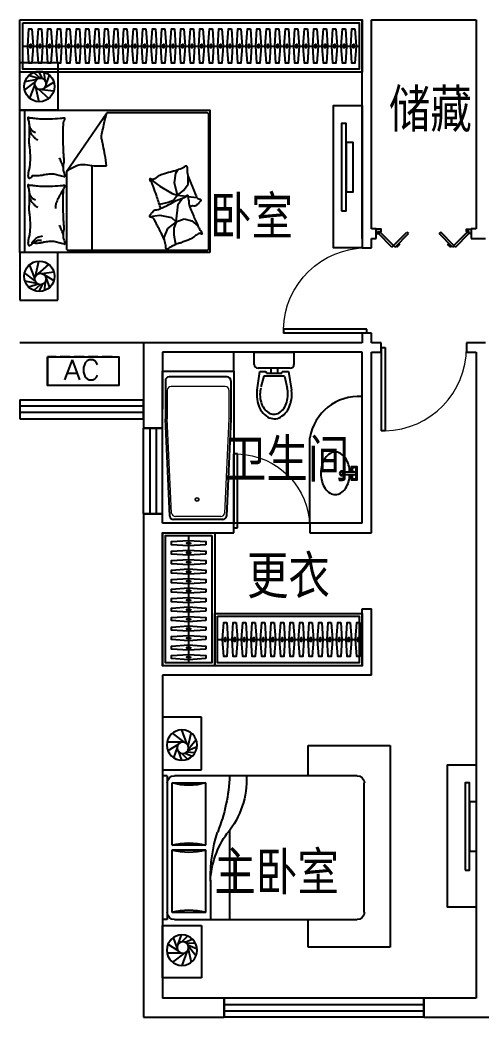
# Model space of a CAD drawing. Extents: x 4718159 to 4750259, y -1162956 to -1143856.
# Drawn here: x 4725859 to 4730712, y -1162956 to -1152456 of the extents above; entities that cross this region are included whole.
import ezdxf

# ---------------------------------------------------------------- set-up
doc = ezdxf.new("R2010")
doc.units = 0
doc.header["$MEASUREMENT"] = 0
doc.linetypes.add('DASH', pattern=[0.35, 0.25, -0.1])
doc.layers.get('0').update_dxf_attribs({"linetype": 'CONTINUOUS'})
doc.layers.add('area', color=6, linetype='CONTINUOUS', plot=False)
for name, color, linetype in [('BALCONY', 153, 'CONTINUOUS'), ('BATH', 8, 'CONTINUOUS'), ('F', 8, 'CONTINUOUS'), ('FUR', 8, 'CONTINUOUS'), ('K_EQUIPMENT', 89, 'CONTINUOUS'), ('text', 75, 'CONTINUOUS'), ('TOTHER', 145, 'CONTINUOUS'), ('WALL', 2, 'CONTINUOUS'), ('wc', 8, 'CONTINUOUS'), ('WINDOW', 4, 'CONTINUOUS'), ('家具', 8, 'CONTINUOUS')]:
    doc.layers.add(name, color=color, linetype=linetype)
doc.layers.get('area').off()
doc.styles.add('HZ', font='txt', dxfattribs={"bigfont": 'hztxt'})
doc.styles.add('黑体', font='simhei.ttf')

# ---------------------------------------------------------------- blocks, each defined once
blk = doc.blocks.new('*U35')
blk.add_line((-970, -275), (520, -275))
for points in [[(-1000, 0), (550, 0), (550, -550), (-1000, -550)], [(-970, -30), (520, -30), (520, -520), (-970, -520)]]:
    blk.add_lwpolyline(points, close=True)
at = {"elevation": 0}
for points in [[(-874, -95), (-862, -275), (-874, -455), (-906, -455), (-918, -275), (-906, -95)], [(-774, -95), (-762, -275), (-774, -455), (-806, -455), (-818, -275), (-806, -95)], [(-674, -95), (-662, -275), (-674, -455), (-706, -455), (-718, -275), (-706, -95)], [(-574, -95), (-562, -275), (-574, -455), (-606, -455), (-618, -275), (-606, -95)], [(-474, -95), (-462, -275), (-474, -455), (-506, -455), (-518, -275), (-506, -95)], [(-374, -95), (-362, -275), (-374, -455), (-406, -455), (-418, -275), (-406, -95)], [(-274, -95), (-262, -275), (-274, -455), (-306, -455), (-318, -275), (-306, -95)], [(-174, -95), (-162, -275), (-174, -455), (-206, -455), (-218, -275), (-206, -95)], [(-74, -95), (-62, -275), (-74, -455), (-106, -455), (-118, -275), (-106, -95)], [(26, -95), (38, -275), (26, -455), (-6, -455), (-18, -275), (-6, -95)], [(126, -95), (138, -275), (126, -455), (94, -455), (82, -275), (94, -95)], [(226, -95), (238, -275), (226, -455), (194, -455), (182, -275), (194, -95)], [(326, -95), (338, -275), (326, -455), (294, -455), (282, -275), (294, -95)], [(426, -95), (438, -275), (426, -455), (394, -455), (382, -275), (394, -95)], [(526, -95), (538, -275), (526, -455), (494, -455), (482, -275), (494, -95)]]:
    blk.add_lwpolyline(points, close=True, dxfattribs=at)
at = {"ltscale": 15, "elevation": 0}
for points in [[(-894, -255), (-886, -255), (-886, -295), (-894, -295)], [(-794, -255), (-786, -255), (-786, -295), (-794, -295)], [(-694, -255), (-686, -255), (-686, -295), (-694, -295)], [(-594, -255), (-586, -255), (-586, -295), (-594, -295)], [(-494, -255), (-486, -255), (-486, -295), (-494, -295)], [(-394, -255), (-386, -255), (-386, -295), (-394, -295)], [(-294, -255), (-286, -255), (-286, -295), (-294, -295)], [(-194, -255), (-186, -255), (-186, -295), (-194, -295)], [(-94, -255), (-86, -255), (-86, -295), (-94, -295)], [(6, -255), (14, -255), (14, -295), (6, -295)], [(106, -255), (114, -255), (114, -295), (106, -295)], [(206, -255), (214, -255), (214, -295), (206, -295)], [(306, -255), (314, -255), (314, -295), (306, -295)], [(406, -255), (414, -255), (414, -295), (406, -295)], [(506, -255), (514, -255), (514, -295), (506, -295)]]:
    blk.add_lwpolyline(points, close=True, dxfattribs=at)
blk = doc.blocks.new('*U29')
blk.add_line((-970, -275), (370, -275))
for points in [[(-1000, 0), (400, 0), (400, -550), (-1000, -550)], [(-970, -30), (370, -30), (370, -520), (-970, -520)]]:
    blk.add_lwpolyline(points, close=True)
at = {"elevation": 0}
for points in [[(-874, -95), (-862, -275), (-874, -455), (-906, -455), (-918, -275), (-906, -95)], [(-774, -95), (-762, -275), (-774, -455), (-806, -455), (-818, -275), (-806, -95)], [(-674, -95), (-662, -275), (-674, -455), (-706, -455), (-718, -275), (-706, -95)], [(-574, -95), (-562, -275), (-574, -455), (-606, -455), (-618, -275), (-606, -95)], [(-474, -95), (-462, -275), (-474, -455), (-506, -455), (-518, -275), (-506, -95)], [(-374, -95), (-362, -275), (-374, -455), (-406, -455), (-418, -275), (-406, -95)], [(-274, -95), (-262, -275), (-274, -455), (-306, -455), (-318, -275), (-306, -95)], [(-174, -95), (-162, -275), (-174, -455), (-206, -455), (-218, -275), (-206, -95)], [(-74, -95), (-62, -275), (-74, -455), (-106, -455), (-118, -275), (-106, -95)], [(26, -95), (38, -275), (26, -455), (-6, -455), (-18, -275), (-6, -95)], [(126, -95), (138, -275), (126, -455), (94, -455), (82, -275), (94, -95)], [(226, -95), (238, -275), (226, -455), (194, -455), (182, -275), (194, -95)], [(326, -95), (338, -275), (326, -455), (294, -455), (282, -275), (294, -95)]]:
    blk.add_lwpolyline(points, close=True, dxfattribs=at)
at = {"ltscale": 15, "elevation": 0}
for points in [[(-894, -255), (-886, -255), (-886, -295), (-894, -295)], [(-794, -255), (-786, -255), (-786, -295), (-794, -295)], [(-694, -255), (-686, -255), (-686, -295), (-694, -295)], [(-594, -255), (-586, -255), (-586, -295), (-594, -295)], [(-494, -255), (-486, -255), (-486, -295), (-494, -295)], [(-394, -255), (-386, -255), (-386, -295), (-394, -295)], [(-294, -255), (-286, -255), (-286, -295), (-294, -295)], [(-194, -255), (-186, -255), (-186, -295), (-194, -295)], [(-94, -255), (-86, -255), (-86, -295), (-94, -295)], [(6, -255), (14, -255), (14, -295), (6, -295)], [(106, -255), (114, -255), (114, -295), (106, -295)], [(206, -255), (214, -255), (214, -295), (206, -295)], [(306, -255), (314, -255), (314, -295), (306, -295)]]:
    blk.add_lwpolyline(points, close=True, dxfattribs=at)
blk = doc.blocks.new('A$C0A1D271E')
at = {"layer": '家具', "color": 252}
for p, q in [((56, 202), (27, 398)), ((100, 250), (71, 377)), ((316, 250), (348, 364)), ((389, 400), (359, 202)), ((100, 250), (316, 250)), ((128, 220), (123, 202)), ((290, 220), (128, 220)), ((175, 168), (175, 220)), ((242, 168), (242, 220)), ((297, 202), (290, 220)), ((0, 0), (0, 128)), ((40, 168), (378, 168)), ((123, 202), (56, 202)), ((359, 202), (297, 202)), ((418, 128), (418, 0)), ((418, 0), (0, 0))]:
    blk.add_line(p, q, dxfattribs=at)
for centre, radius, start, end in [((241, 507), 201, 119.5446, 143.8717), ((241, 497), 164, 120.5452, 144.9339), ((208, 565), 135, 89.7075, 119.5446), ((211, 547), 105, 90, 120.5452), ((208, 565), 135, 59.8705, 89.7075), ((211, 547), 105, 59.4548, 90), ((181, 497), 164, 35.0661, 59.4548), ((175, 508), 201, 35.5434, 59.8705), ((375, 444), 352, 163.0538, 179.7075), ((293, 469), 266, 143.8717, 163.0538), ((362, 443), 298, 163.7883, 180), ((287, 464), 221, 144.9339, 163.7883), ((134, 464), 221, 16.2117, 35.0661), ((123, 470), 266, 16.3613, 35.5434), ((60, 443), 298, 0, 16.2117), ((40, 446), 352, 359.7075, 16.3613), ((375, 444), 352, 179.7075, 187.4876), ((362, 443), 298, 180, 192.7964), ((60, 443), 298, 347.2036, 0), ((40, 446), 352, 352.2311, 359.7075), ((40, 128), 40, 90, 180), ((378, 128), 40, 0, 90)]:
    blk.add_arc(centre, radius, start, end, dxfattribs=at)
blk = doc.blocks.new('A$C6BB233E2')
at = {"layer": 'TOTHER', "color": 252}
blk.add_lwpolyline([(237, 323), (295, 323), (295, 378), (154, 378), (154, 323), (213, 323)], dxfattribs=at)
blk.add_lwpolyline([(237, 356), (237, 265, -0.075451), (236, 259, -0.085787), (234, 254, -0.106069), (229, 250, -0.126813), (225, 249, -0.126813), (220, 250, -0.106069), (216, 254, -0.085787), (214, 259, -0.075451), (213, 265), (213, 356, -0.075451), (214, 363, -0.085787), (216, 368, -0.106069), (220, 371, -0.126813), (225, 373, -0.126813), (229, 371, -0.106069), (234, 368, -0.085787), (236, 363, -0.075451)], format="xyb", close=True, dxfattribs=at)
blk.add_lwpolyline([(237, 304, -0.059092), (314, 292, -0.080492), (384, 259, -0.107066), (434, 207, -0.138385), (450, 152, -0.138385), (434, 97, -0.107066), (384, 45, -0.080492), (314, 12, -0.068315), (225, 0, -0.068315), (136, 12, -0.080492), (66, 45, -0.107066), (15, 97, -0.138385), (0, 152, -0.138385), (15, 207, -0.107066), (66, 259, -0.080492), (136, 292, -0.059092), (213, 304, -0.059092)], format="xyb", dxfattribs=at)
for centre, radius in [((187, 351), 21.7), ((263, 351), 21.7), ((225, 220), 23.7), ((225, 220), 16)]:
    blk.add_circle(centre, radius, dxfattribs=at)
blk = doc.blocks.new('A$C79890BC7')
at = {"color": 252}
for points in [[(2140, 718159), (2091, 718159), (2091, 719080), (2140, 719080)], [(2091, 718359), (2018, 718359), (2018, 718880), (2091, 718880)]]:
    blk.add_lwpolyline(points, close=True, dxfattribs=at)
blk = doc.blocks.new('A$C6AB5504A')
at = {"layer": 'F'}
for p, q in [((1985, 2744), (2397, 2744)), ((1985, 2191), (1985, 2744)), ((2397, 2744), (2397, 2191)), ((2126, 2439), (2095, 2579)), ((2142, 2467), (2193, 2612)), ((2163, 2480), (2291, 2578)), ((862, 2449), (0, 2449)), ((0, 2449), (0, 325)), ((862, 2129), (862, 2449)), ((2130, 2396), (2033, 2436)), ((2124, 2411), (2044, 2511)), ((2198, 2481), (2349, 2484)), ((2232, 2458), (2340, 2390)), ((2243, 2428), (2281, 2319)), ((2143, 2379), (2052, 2375)), ((2159, 2368), (2084, 2334)), ((2198, 2365), (2133, 2304)), ((2233, 2390), (2196, 2292)), ((348, 2129), (2271, 2129)), ((2397, 2191), (1985, 2191)), ((2346, 2129), (2397, 2129)), ((2346, 2129), (2346, 615)), ((2397, 2129), (2397, 615)), ((273, 690), (273, 2053)), ((2296, 2053), (1943, 2053)), ((1943, 2053), (1943, 1397)), ((2296, 1397), (2296, 2053)), ((1690, 1549), (1690, 615)), ((1943, 1397), (2296, 1397)), ((2296, 1347), (1943, 1347)), ((1943, 1347), (1943, 690)), ((2296, 690), (2296, 1347)), ((1892, 1031), (1892, 615)), ((1943, 690), (2296, 690)), ((2271, 615), (348, 615)), ((862, 325), (862, 615)), ((2397, 553), (1985, 553)), ((1985, 553), (1985, 0)), ((2346, 615), (2397, 615)), ((2397, 0), (2397, 553)), ((2198, 378), (2133, 440)), ((2233, 354), (2196, 452)), ((2243, 316), (2281, 425)), ((0, 325), (862, 325)), ((2130, 348), (2033, 307)), ((2124, 333), (2044, 232)), ((2143, 365), (2052, 368)), ((2159, 375), (2084, 409)), ((2232, 286), (2340, 354)), ((2126, 305), (2095, 165)), ((2142, 276), (2193, 132)), ((2163, 264), (2291, 166)), ((2198, 262), (2349, 259)), ((1985, 0), (2397, 0))]:
    blk.add_line(p, q, dxfattribs=at)
for centre, radius in [((2192, 2452), 160), ((2183, 2423), 60), ((2192, 292), 160), ((2183, 320), 60)]:
    blk.add_circle(centre, radius, dxfattribs=at)
for centre, radius, start, end in [((348, 2053), 75.7, 90, 180), ((2403, 2091), 892, 177.5673, 219.5461), ((3545, 2214), 1857, 182.616, 201.4069), ((2271, 2053), 75.7, 0, 90), ((2119, 2659), 631, 253.7398, 286.2602), ((965, 977), 928, 2.5398, 36.0403), ((309, 1052), 1584, 359.2582, 17.8034), ((2119, 791), 631, 73.7398, 106.2602), ((2119, 1952), 631, 253.7398, 286.2602), ((348, 690), 75.7, 180, 270), ((2119, 85), 631, 73.7398, 106.2602), ((2271, 690), 75.7, 270, 0)]:
    blk.add_arc(centre, radius, start, end, dxfattribs=at)
blk = doc.blocks.new('66666')
at = {"layer": 'FUR'}
for p, q in [((-313037, -721735), (-313037, -721235)), ((-313037, -721235), (-312637, -721235)), ((-312637, -721235), (-312637, -721735)), ((-312824, -721398), (-312892, -721337)), ((-312805, -721400), (-312840, -721326)), ((-312773, -721423), (-312783, -721334)), ((-312875, -721433), (-312989, -721521)), ((-312859, -721411), (-312985, -721436)), ((-312845, -721403), (-312945, -721372)), ((-312779, -721500), (-312679, -721441)), ((-312762, -721465), (-312727, -721366)), ((-312881, -721465), (-312935, -721609)), ((-312874, -721488), (-312838, -721646)), ((-312847, -721512), (-312734, -721612)), ((-312807, -721516), (-312680, -721533)), ((-312637, -721735), (-313037, -721735)), ((-312985, -723235), (-312985, -721735)), ((-312548, -722382), (-312121, -721764)), ((-311069, -721764), (-312121, -721764)), ((-311049, -723190), (-311049, -721784)), ((-312548, -722382), (-312548, -723190)), ((-312276, -723190), (-312276, -722320)), ((-311410, -722501), (-311397, -722399)), ((-311397, -722399), (-311377, -722363)), ((-311669, -722458), (-311565, -722537)), ((-311379, -722630), (-311410, -722501)), ((-311268, -722515), (-311268, -722422)), ((-311565, -722537), (-311434, -722612)), ((-311379, -722630), (-311316, -722581)), ((-311316, -722581), (-311268, -722515)), ((-311478, -722707), (-311567, -722727)), ((-311420, -722687), (-311478, -722707)), ((-311434, -722612), (-311379, -722630)), ((-311379, -722630), (-311420, -722687)), ((-311379, -722630), (-311285, -722642)), ((-311373, -722725), (-311337, -722676)), ((-311337, -722676), (-311328, -722663)), ((-311270, -722644), (-311175, -722655)), ((-311392, -722911), (-311373, -722725)), ((-311669, -722854), (-311566, -722841)), ((-311566, -722841), (-311443, -722866)), ((-311392, -722911), (-311485, -722980)), ((-311443, -722866), (-311392, -722911)), ((-311392, -722911), (-311419, -722978)), ((-311392, -722911), (-311309, -722880)), ((-311309, -722880), (-311227, -722901)), ((-311227, -722901), (-311164, -722954)), ((-311485, -722980), (-311523, -723075)), ((-311419, -722978), (-311416, -723047)), ((-311523, -723075), (-311519, -723099)), ((-311416, -723047), (-311399, -723145)), ((-312638, -723235), (-313037, -723235)), ((-312637, -723235), (-313037, -723235)), ((-313037, -723235), (-313037, -723735)), ((-312637, -723735), (-312637, -723235)), ((-312528, -723210), (-311069, -723210)), ((-311399, -723145), (-311392, -723148)), ((-312874, -723483), (-312838, -723325)), ((-312875, -723537), (-312989, -723450)), ((-312881, -723505), (-312935, -723362)), ((-312847, -723459), (-312734, -723359)), ((-312807, -723455), (-312680, -723438)), ((-312859, -723560), (-312985, -723535)), ((-312773, -723548), (-312783, -723637)), ((-312779, -723471), (-312679, -723530)), ((-312762, -723506), (-312727, -723605)), ((-312845, -723568), (-312945, -723599)), ((-312824, -723573), (-312892, -723634)), ((-312805, -723570), (-312840, -723645)), ((-313037, -723735), (-312637, -723735))]:
    blk.add_line(p, q, dxfattribs=at)
blk.add_lwpolyline([(-311037, -723235), (-313037, -723235), (-313037, -721735), (-311037, -721735)], close=True, dxfattribs=at)
for points in [[(-312125, -722321, 0.007867), (-312143, -722204, 0.009508), (-312161, -722107, 0.006616), (-312175, -722042, -0.023828), (-312179, -722024, -0.080713), (-312178, -722005, -0.009591), (-312146, -721853, -0.013133), (-312138, -721819, -0.007859), (-312121, -721764)], [(-312910, -722425, -0.263368), (-312929, -722453, -0.494818), (-312948, -722444, -0.049225), (-312949, -722426, -0.036831), (-312948, -722403, -0.031893), (-312940, -722365, 0.035782), (-312933, -722331, 0.032941), (-312927, -722241, 0.026564), (-312933, -722130, 0.017905), (-312938, -722092, -0.033397), (-312940, -722072, -0.03204), (-312939, -722035, 0.018442), (-312936, -721971, 0.010837), (-312937, -721906, 0.014624), (-312940, -721858, 0.111249), (-312947, -721836, -0.153708), (-312951, -721819, -0.076444), (-312950, -721811, -0.215512), (-312948, -721809, -0.585858), (-312945, -721812, 0.363489), (-312942, -721817, 0.191716), (-312931, -721817, -0.129675), (-312914, -721815, -0.01735), (-312897, -721818, 0.019326), (-312882, -721821, 0.018818), (-312814, -721827, 0.021828), (-312754, -721828, 0.006204), (-312721, -721827, 0.001963), (-312614, -721821, 0.028341), (-312578, -721816, -0.117014), (-312569, -721817, -0.36606), (-312568, -721818, -0.03973), (-312570, -721832, -0.048309), (-312576, -721846, 0.062981), (-312580, -721856, 0.04058), (-312583, -721880, 0.014345), (-312585, -721946, 0.005484), (-312585, -722072, 0.007153), (-312582, -722168, 0.008762), (-312579, -722211, -0.008153), (-312576, -722256, -0.06251), (-312581, -722313, 0.078669), (-312583, -722359, 0.047825), (-312578, -722381, -0.034494), (-312570, -722412, -0.023571), (-312567, -722437, -0.510228), (-312569, -722438), (-312599, -722431), (-312681, -722410, 0.073041), (-312701, -722408, 0.023305), (-312762, -722414, 0.018299), (-312785, -722418, -0.01097), (-312823, -722425, -0.042281), (-312857, -722428, -0.027201), (-312910, -722425)], [(-312942, -721869, 0.088153), (-312938, -721904, 0.088153), (-312923, -721935, 0.077547), (-312902, -721957, 0.077547), (-312874, -721971)], [(-312936, -721951, 0.027842), (-312926, -721975, 0.048685), (-312918, -721988, 0.023666), (-312893, -722016, 0.031223), (-312873, -722035, 0.046801), (-312865, -722040, 0.023191), (-312848, -722048)], [(-312583, -722335, 0.009729), (-312592, -722308, 0.009729), (-312602, -722281, 0.007971), (-312611, -722259, 0.007971), (-312621, -722237)], [(-312548, -722382, -0.085272), (-312438, -722319, -0.124044), (-312351, -722309), (-312255, -722323), (-312125, -722321)], [(-311556, -722772, 0.025626), (-311559, -722760, 0.0108), (-311601, -722631, 0.00456), (-311632, -722543, 0.01125), (-311646, -722508, 0.069394), (-311657, -722489, -0.079756), (-311666, -722473, -0.106399), (-311669, -722458, -0.328642), (-311665, -722454, -0.299547), (-311659, -722456, 0.189917), (-311650, -722462, 0.033518), (-311640, -722463, 0.075627), (-311635, -722462, 0.053489), (-311627, -722459, 0.017838), (-311605, -722447, 0.038394), (-311581, -722430, -0.059529), (-311565, -722420, -0.035943), (-311539, -722409, -0.011245), (-311452, -722384, -0.006203), (-311413, -722373, 0.010783), (-311390, -722367, 0.019485), (-311377, -722363, 0.005062), (-311326, -722343, 0.101392), (-311301, -722326, -0.223768), (-311288, -722321, -0.25558), (-311283, -722325, -0.081563), (-311278, -722340, -0.071805), (-311278, -722357, 0.069985), (-311278, -722375, 0.03546), (-311265, -722434, 0.029432), (-311240, -722503, 0.001554), (-311226, -722537, -0.00152), (-311211, -722571, -0.004735), (-311196, -722606, 0.00382), (-311178, -722650, 0.296001), (-311146, -722672, -0.649774), (-311137, -722693, -0.02319), (-311142, -722698, 0.0288), (-311145, -722701, 0.005727), (-311151, -722708, -0.004358), (-311159, -722717, -0.027528), (-311176, -722734, -0.046214), (-311187, -722742, -0.194121), (-311204, -722745, 0.133719), (-311228, -722746, 0.005779), (-311250, -722754, 0.008882)], [(-312910, -723134, -0.263368), (-312929, -723162, -0.494818), (-312948, -723153, -0.049225), (-312949, -723136, -0.036831), (-312948, -723112, -0.031893), (-312940, -723074, 0.035782), (-312933, -723040, 0.032941), (-312927, -722950, 0.026564), (-312933, -722839, 0.017905), (-312938, -722802, -0.033397), (-312940, -722781, -0.03204), (-312939, -722744, 0.018442), (-312936, -722680, 0.010837), (-312937, -722615, 0.014624), (-312940, -722567, 0.111249), (-312947, -722545, -0.153708), (-312951, -722528, -0.076444), (-312950, -722520, -0.215512), (-312948, -722519, -0.585858), (-312945, -722521, 0.363489), (-312942, -722526, 0.191716), (-312931, -722526, -0.129675), (-312914, -722524, -0.01735), (-312897, -722527, 0.019326), (-312882, -722530, 0.018818), (-312814, -722536, 0.021828), (-312754, -722537, 0.006204), (-312721, -722536, 0.001963), (-312614, -722530, 0.028341), (-312578, -722526, -0.117014), (-312569, -722526, -0.36606), (-312568, -722527, -0.03973), (-312570, -722541, -0.048309), (-312576, -722555, 0.062981), (-312580, -722565, 0.04058), (-312583, -722589, 0.014345), (-312585, -722656, 0.005484), (-312585, -722781, 0.007153), (-312582, -722877, 0.008762), (-312579, -722920, -0.008153), (-312576, -722965, -0.06251), (-312581, -723023, 0.078669), (-312583, -723068, 0.047825), (-312578, -723091, -0.034494), (-312570, -723121, -0.023571), (-312567, -723147, -0.510228), (-312569, -723148), (-312599, -723140), (-312681, -723119, 0.073041), (-312701, -723118, 0.023305), (-312762, -723123, 0.018299), (-312785, -723127, -0.01097), (-312823, -723135, -0.042281), (-312857, -723138, -0.027201), (-312910, -723135)], [(-312942, -722579, 0.088153), (-312938, -722613, 0.088153), (-312923, -722644, 0.077547), (-312902, -722666, 0.077547), (-312874, -722680)], [(-312582, -722575, 0.016108), (-312608, -722614, 0.024599), (-312623, -722641, 0.009477), (-312646, -722690, 0.015937), (-312659, -722719, 0.072521), (-312662, -722736, 0.033339), (-312662, -722772)], [(-312936, -722661, 0.027842), (-312926, -722684, 0.048685), (-312918, -722697, 0.023666), (-312893, -722725, 0.031223), (-312873, -722744, 0.046801), (-312865, -722749, 0.023191), (-312848, -722757)], [(-312583, -723044, 0.009729), (-312592, -723017, 0.009729), (-312602, -722990, 0.007971), (-312611, -722968, 0.007971), (-312621, -722947)], [(-312910, -723135, -0.077379), (-312885, -723100, -0.077379), (-312850, -723074, -0.047525), (-312825, -723064, -0.047525), (-312799, -723059)], [(-312894, -723136, -0.05369), (-312881, -723122, -0.070312), (-312869, -723114, -0.015448), (-312860, -723110, -0.013244), (-312850, -723106, -0.082127), (-312832, -723103, -0.064164), (-312809, -723106)]]:
    blk.add_lwpolyline(points, format="xyb", dxfattribs=at)
blk.add_lwpolyline([(-311454, -723177, 0.101392), (-311478, -723196, -0.223768), (-311491, -723202, -0.25558), (-311496, -723199, -0.081563), (-311502, -723184, -0.071805), (-311503, -723167, 0.069985), (-311505, -723149, 0.03546), (-311522, -723091, 0.029432), (-311552, -723024, 0.001554), (-311569, -722992, -0.00152), (-311586, -722959, -0.004735), (-311604, -722925, 0.00382), (-311625, -722883, 0.296001), (-311659, -722863, -0.649774), (-311669, -722843, -0.02319), (-311665, -722838, 0.0288), (-311662, -722834, 0.005727), (-311657, -722827, -0.004358), (-311650, -722818, -0.027528), (-311634, -722799, -0.046214), (-311623, -722790, -0.194121), (-311607, -722786, 0.133719), (-311583, -722783, 0.011505), (-311541, -722764, 0.008882), (-311487, -722738, 0.012426), (-311419, -722701, -0.033612), (-311393, -722688), (-311336, -722665), (-311293, -722647, 0.224341), (-311280, -722633, -0.722772), (-311271, -722633, -0.103513), (-311270, -722636, 0.053465), (-311270, -722644, 0.030109), (-311265, -722667, -0.031436), (-311261, -722689, -0.05324), (-311261, -722704, 0.05518), (-311260, -722719, 0.056271), (-311254, -722744, 0.0108), (-311202, -722870, 0.00456), (-311164, -722954, 0.01125), (-311148, -722988, 0.069394), (-311135, -723006, -0.079756), (-311125, -723022, -0.106399), (-311121, -723037, -0.328642), (-311125, -723041, -0.299547), (-311131, -723039, 0.189917), (-311140, -723034, 0.033518), (-311151, -723034, 0.075627), (-311155, -723035, 0.053489), (-311163, -723038, 0.017838), (-311184, -723052, 0.038394), (-311207, -723071, -0.059529), (-311222, -723083, -0.035943), (-311247, -723095, -0.011245), (-311331, -723127, -0.006203), (-311370, -723141, 0.010783), (-311392, -723148, 0.019485), (-311405, -723154, 0.005062)], format="xyb", close=True, dxfattribs=at)
for centre, radius in [((-312833, -721486), 160), ((-312822, -721458), 60), ((-312833, -723485), 160), ((-312822, -723513), 60)]:
    blk.add_circle(centre, radius, dxfattribs=at)
for centre, start, end in [((-311069, -721784), 0, 90), ((-312528, -723190), 180, 270), ((-312296, -723190), 270, 0), ((-311069, -723190), 270, 0)]:
    blk.add_arc(centre, 20, start, end, dxfattribs=at)
at = {"layer": 'FUR', "oblique": -180, "text_generation_flag": 4, "width": 0.8, "flags": 9}
for tag, p in [('XSIZE', (-312833, -721486)), ('YSIZE', (-312833, -721486)), ('XSIZE', (-312833, -723485)), ('YSIZE', (-312833, -723485))]:
    blk.add_attdef(tag, p, '', height=0.5, rotation=180, dxfattribs=at)
blk = doc.blocks.new('*U32')
blk.add_line((-970, -275), (2570, -275))
for points in [[(-1000, 0), (2600, 0), (2600, -550), (-1000, -550)], [(-970, -30), (2570, -30), (2570, -520), (-970, -520)]]:
    blk.add_lwpolyline(points, close=True)
at = {"elevation": 0}
for points in [[(-874, -95), (-862, -275), (-874, -455), (-906, -455), (-918, -275), (-906, -95)], [(-774, -95), (-762, -275), (-774, -455), (-806, -455), (-818, -275), (-806, -95)], [(-674, -95), (-662, -275), (-674, -455), (-706, -455), (-718, -275), (-706, -95)], [(-574, -95), (-562, -275), (-574, -455), (-606, -455), (-618, -275), (-606, -95)], [(-474, -95), (-462, -275), (-474, -455), (-506, -455), (-518, -275), (-506, -95)], [(-374, -95), (-362, -275), (-374, -455), (-406, -455), (-418, -275), (-406, -95)], [(-274, -95), (-262, -275), (-274, -455), (-306, -455), (-318, -275), (-306, -95)], [(-174, -95), (-162, -275), (-174, -455), (-206, -455), (-218, -275), (-206, -95)], [(-74, -95), (-62, -275), (-74, -455), (-106, -455), (-118, -275), (-106, -95)], [(26, -95), (38, -275), (26, -455), (-6, -455), (-18, -275), (-6, -95)], [(126, -95), (138, -275), (126, -455), (94, -455), (82, -275), (94, -95)], [(226, -95), (238, -275), (226, -455), (194, -455), (182, -275), (194, -95)], [(326, -95), (338, -275), (326, -455), (294, -455), (282, -275), (294, -95)], [(426, -95), (438, -275), (426, -455), (394, -455), (382, -275), (394, -95)], [(526, -95), (538, -275), (526, -455), (494, -455), (482, -275), (494, -95)], [(626, -95), (638, -275), (626, -455), (594, -455), (582, -275), (594, -95)], [(726, -95), (738, -275), (726, -455), (694, -455), (682, -275), (694, -95)], [(826, -95), (838, -275), (826, -455), (794, -455), (782, -275), (794, -95)], [(926, -95), (938, -275), (926, -455), (894, -455), (882, -275), (894, -95)], [(1026, -95), (1038, -275), (1026, -455), (994, -455), (982, -275), (994, -95)], [(1126, -95), (1138, -275), (1126, -455), (1094, -455), (1082, -275), (1094, -95)], [(1226, -95), (1238, -275), (1226, -455), (1194, -455), (1182, -275), (1194, -95)], [(1326, -95), (1338, -275), (1326, -455), (1294, -455), (1282, -275), (1294, -95)], [(1426, -95), (1438, -275), (1426, -455), (1394, -455), (1382, -275), (1394, -95)], [(1526, -95), (1538, -275), (1526, -455), (1494, -455), (1482, -275), (1494, -95)], [(1626, -95), (1638, -275), (1626, -455), (1594, -455), (1582, -275), (1594, -95)], [(1726, -95), (1738, -275), (1726, -455), (1694, -455), (1682, -275), (1694, -95)], [(1826, -95), (1838, -275), (1826, -455), (1794, -455), (1782, -275), (1794, -95)], [(1926, -95), (1938, -275), (1926, -455), (1894, -455), (1882, -275), (1894, -95)], [(2026, -95), (2038, -275), (2026, -455), (1994, -455), (1982, -275), (1994, -95)], [(2126, -95), (2138, -275), (2126, -455), (2094, -455), (2082, -275), (2094, -95)], [(2226, -95), (2238, -275), (2226, -455), (2194, -455), (2182, -275), (2194, -95)], [(2326, -95), (2338, -275), (2326, -455), (2294, -455), (2282, -275), (2294, -95)], [(2426, -95), (2438, -275), (2426, -455), (2394, -455), (2382, -275), (2394, -95)], [(2526, -95), (2538, -275), (2526, -455), (2494, -455), (2482, -275), (2494, -95)]]:
    blk.add_lwpolyline(points, close=True, dxfattribs=at)
at = {"ltscale": 15, "elevation": 0}
for points in [[(-894, -255), (-886, -255), (-886, -295), (-894, -295)], [(-794, -255), (-786, -255), (-786, -295), (-794, -295)], [(-694, -255), (-686, -255), (-686, -295), (-694, -295)], [(-594, -255), (-586, -255), (-586, -295), (-594, -295)], [(-494, -255), (-486, -255), (-486, -295), (-494, -295)], [(-394, -255), (-386, -255), (-386, -295), (-394, -295)], [(-294, -255), (-286, -255), (-286, -295), (-294, -295)], [(-194, -255), (-186, -255), (-186, -295), (-194, -295)], [(-94, -255), (-86, -255), (-86, -295), (-94, -295)], [(6, -255), (14, -255), (14, -295), (6, -295)], [(106, -255), (114, -255), (114, -295), (106, -295)], [(206, -255), (214, -255), (214, -295), (206, -295)], [(306, -255), (314, -255), (314, -295), (306, -295)], [(406, -255), (414, -255), (414, -295), (406, -295)], [(506, -255), (514, -255), (514, -295), (506, -295)], [(606, -255), (614, -255), (614, -295), (606, -295)], [(706, -255), (714, -255), (714, -295), (706, -295)], [(806, -255), (814, -255), (814, -295), (806, -295)], [(906, -255), (914, -255), (914, -295), (906, -295)], [(1006, -255), (1014, -255), (1014, -295), (1006, -295)], [(1106, -255), (1114, -255), (1114, -295), (1106, -295)], [(1206, -255), (1214, -255), (1214, -295), (1206, -295)], [(1306, -255), (1314, -255), (1314, -295), (1306, -295)], [(1406, -255), (1414, -255), (1414, -295), (1406, -295)], [(1506, -255), (1514, -255), (1514, -295), (1506, -295)], [(1606, -255), (1614, -255), (1614, -295), (1606, -295)], [(1706, -255), (1714, -255), (1714, -295), (1706, -295)], [(1806, -255), (1814, -255), (1814, -295), (1806, -295)], [(1906, -255), (1914, -255), (1914, -295), (1906, -295)], [(2006, -255), (2014, -255), (2014, -295), (2006, -295)], [(2106, -255), (2114, -255), (2114, -295), (2106, -295)], [(2206, -255), (2214, -255), (2214, -295), (2206, -295)], [(2306, -255), (2314, -255), (2314, -295), (2306, -295)], [(2406, -255), (2414, -255), (2414, -295), (2406, -295)], [(2506, -255), (2514, -255), (2514, -295), (2506, -295)]]:
    blk.add_lwpolyline(points, close=True, dxfattribs=at)
blk = doc.blocks.new('KTJ')
blk.add_lwpolyline([(-274, 148), (476, 148), (476, -152), (-274, -152)], close=True)
at = {"style": 'HZ', "width": 1.1}
blk.add_text('AC', height=210, dxfattribs=at).set_placement((-104, -95))
blk = doc.blocks.new('$WINLIB2D$00000001')
for p, q in [((-0.5, 0.5), (0.5, 0.5)), ((-0.5, 0.5), (-0.5, -0.5)), ((0.5, -0.5), (0.5, 0.5)), ((0.5, 0.1667), (-0.5, 0.1667)), ((0.5, -0.1667), (-0.5, -0.1667)), ((-0.5, -0.5), (0.5, -0.5))]:
    blk.add_line(p, q)
blk = doc.blocks.new('$DorLib2D$00000001')
for p, q in [((0.45, 0.975), (0.5, 0.975)), ((0.45, 0), (0.45, 0.975)), ((0.5, 0), (0.5, 0.975)), ((0.5, 0), (0.45, 0))]:
    blk.add_line(p, q)
at = {"lineweight": 13}
blk.add_arc((0.475, 0), 0.975, 91.4693, 180, dxfattribs=at)
blk = doc.blocks.new('$DorLib2D$00000034')
for p, q in [((-0.335, 0.143), (-0.475, 0)), ((-0.318, 0.126), (-0.458, -0.016)), ((-0.335, 0.143), (-0.318, 0.126)), ((-0.302, 0.143), (-0.318, 0.126)), ((-0.318, 0.126), (-0.178, -0.016)), ((-0.302, 0.143), (-0.161, 0)), ((0.302, 0.143), (0.161, 0)), ((0.318, 0.126), (0.178, -0.016)), ((0.302, 0.143), (0.318, 0.126)), ((0.335, 0.143), (0.318, 0.126)), ((0.318, 0.126), (0.458, -0.016)), ((0.335, 0.143), (0.475, 0)), ((-0.5, -0.048), (-0.5, 0)), ((-0.458, -0.016), (-0.475, 0)), ((-0.178, -0.016), (-0.161, 0)), ((0.178, -0.016), (0.161, 0)), ((0.458, -0.016), (0.475, 0)), ((0.5, -0.048), (0.5, 0))]:
    blk.add_line(p, q)
for points in [[(-0.29, 0.131), (-0.28, 0.14), (-0.255, 0.114), (-0.264, 0.105)], [(-0.287, 0.127), (-0.28, 0.134), (-0.262, 0.114), (-0.268, 0.108)], [(0.29, 0.131), (0.28, 0.14), (0.255, 0.114), (0.264, 0.105)], [(0.287, 0.127), (0.28, 0.134), (0.262, 0.114), (0.268, 0.108)], [(-0.5, 0), (-0.475, 0), (-0.475, -0.023), (-0.45, -0.023), (-0.45, -0.048), (-0.5, -0.048)], [(0.5, 0), (0.475, 0), (0.475, -0.023), (0.45, -0.023), (0.45, -0.048), (0.5, -0.048)]]:
    blk.add_lwpolyline(points)
blk = doc.blocks.new('$plan$00000339')
at = {"layer": 'BATH'}
for p, q in [((60, -70), (60, -680)), ((100, -30), (498, -30)), ((502, -30), (1524, -76)), ((1560, -116), (1560, -634)), ((100, -720), (498, -720)), ((1524, -674), (502, -720))]:
    blk.add_line(p, q, dxfattribs=at)
at = {"layer": 'BATH', "lineweight": 13}
for p, q in [((160, -90), (160, -660)), ((200, -50), (500, -50)), ((500, -50), (1495, -96)), ((1530, -136), (1530, -614)), ((200, -700), (500, -700)), ((1495, -654), (500, -700))]:
    blk.add_line(p, q, dxfattribs=at)
at = {"layer": 'BATH'}
for points in [[(0, 0), (1600, 0)], [(0, -750), (0, 0)], [(1600, 0), (1600, -750)], [(1600, -750), (0, -750)]]:
    blk.add_lwpolyline(points, dxfattribs=at)
at = {"layer": 'BATH', "lineweight": 13}
for radius in [20, 16]:
    blk.add_circle((1350, -386), radius, dxfattribs=at)
at = {"layer": 'BATH'}
for centre, start, end in [((100, -70), 90, 180), ((498, -70), 83.7966, 90), ((1520, -116), 0, 83.7966), ((100, -680), 180, 270), ((498, -680), 270, 276.2034), ((1520, -634), 276.2034, 0)]:
    blk.add_arc(centre, 40, start, end, dxfattribs=at)
at = {"layer": 'BATH', "lineweight": 13}
for centre, start, end in [((200, -90), 90, 180), ((1490, -136), 0, 83.3675), ((1490, -614), 276.6325, 0), ((200, -660), 180, 270)]:
    blk.add_arc(centre, 40, start, end, dxfattribs=at)

msp = doc.modelspace()

# ---------------------------------------------------------------- linework, layer by layer
at = {"color": 252}
for points in [[(4729459, -1154856), (4729159, -1154856), (4729159, -1153356), (4729459, -1153356)], [(4730659, -1161800), (4730359, -1161800), (4730359, -1160300), (4730659, -1160300)]]:
    msp.add_lwpolyline(points, close=True, dxfattribs=at)
at = {"layer": 'BALCONY'}
msp.add_line((4726149, -1156003), (4726149, -1156303), dxfattribs=at)
at = {"layer": 'BALCONY', "linetype": 'DASH'}
for p, q in [((4726849, -1156003), (4726149, -1156003)), ((4726149, -1156303), (4726849, -1156303))]:
    msp.add_line(p, q, dxfattribs=at)
at = {"layer": 'BATH'}
msp.add_line((4728109, -1156156), (4728109, -1155956), dxfattribs=at)
at = {"layer": 'FUR'}
msp.add_line((4728909, -1157756), (4728909, -1156856), dxfattribs=at)
msp.add_arc((4729427, -1156945), 525, 86.4743, 170.2916, dxfattribs=at)
at = {"layer": 'WALL'}
for p, q in [((4725859, -1152456), (4729459, -1152456)), ((4729459, -1154756), (4729459, -1152456)), ((4729559, -1152456), (4730059, -1152456)), ((4729559, -1154656), (4729559, -1152456)), ((4730059, -1152456), (4730659, -1152456)), ((4730659, -1152456), (4730659, -1154656)), ((4729609, -1154656), (4729559, -1154656)), ((4729609, -1154756), (4729609, -1154656)), ((4730659, -1154656), (4730609, -1154656)), ((4730609, -1154656), (4730609, -1154756)), ((4729459, -1154756), (4729459, -1154856)), ((4729559, -1154756), (4729609, -1154756)), ((4729559, -1154856), (4729559, -1154756)), ((4730609, -1154756), (4730759, -1154756)), ((4729459, -1154856), (4729559, -1154856)), ((4729559, -1155756), (4729459, -1155756)), ((4729459, -1155756), (4729459, -1155856)), ((4729559, -1155856), (4729559, -1155756)), ((4727159, -1155856), (4727159, -1156456)), ((4729459, -1155856), (4727159, -1155856)), ((4729659, -1155856), (4729559, -1155856)), ((4729659, -1155956), (4729659, -1155856)), ((4730759, -1155856), (4730559, -1155856)), ((4730559, -1155856), (4730559, -1155956)), ((4727359, -1155956), (4727359, -1156556)), ((4729459, -1155956), (4727359, -1155956)), ((4729459, -1157756), (4729459, -1155956)), ((4729559, -1155956), (4729659, -1155956)), ((4729559, -1157856), (4729559, -1155956)), ((4730559, -1155956), (4730659, -1155956)), ((4730659, -1155956), (4730659, -1160456)), ((4727159, -1156456), (4727159, -1156656)), ((4727359, -1156756), (4727359, -1156556)), ((4727159, -1156656), (4727159, -1156756)), ((4727159, -1156756), (4727359, -1156756)), ((4727359, -1157656), (4727159, -1157656)), ((4727159, -1157656), (4727159, -1157756)), ((4727359, -1157756), (4727359, -1157656)), ((4727159, -1157756), (4727159, -1159256)), ((4728109, -1157756), (4727359, -1157756)), ((4728109, -1157856), (4728109, -1157756)), ((4729459, -1157756), (4728909, -1157756)), ((4728909, -1157756), (4728909, -1157856)), ((4727359, -1157856), (4728109, -1157856)), ((4727359, -1157856), (4727359, -1159256)), ((4728909, -1157856), (4729559, -1157856)), ((4729459, -1159256), (4729459, -1158656)), ((4729459, -1158656), (4729559, -1158656)), ((4729559, -1159356), (4729559, -1158656)), ((4727159, -1159256), (4727159, -1162956)), ((4729459, -1159256), (4727359, -1159256)), ((4729559, -1159356), (4727359, -1159356)), ((4727359, -1159356), (4727359, -1162756)), ((4730659, -1160456), (4730659, -1162756)), ((4728009, -1162756), (4727359, -1162756)), ((4728009, -1162956), (4728009, -1162756)), ((4730659, -1162756), (4730109, -1162756)), ((4730109, -1162756), (4730109, -1162956)), ((4727159, -1162956), (4728009, -1162956)), ((4730109, -1162956), (4730859, -1162956))]:
    msp.add_line(p, q, dxfattribs=at)
at = {"layer": 'WINDOW'}
for p, q in [((4727159, -1155856), (4725859, -1155856)), ((4728909, -1157756), (4728109, -1157756))]:
    msp.add_line(p, q, dxfattribs=at)

# ---------------------------------------------------------------- block references
at = {"xscale": -1}
for p in [(4731383, -1872626), (4732683, -1879570)]:
    msp.add_blockref('A$C79890BC7', p, dxfattribs=at)
for name, p, rotation in [('A$C0A1D271E', (4728743, -1155956), 180), ('$plan$00000339', (4728109, -1156156, 0), 270)]:
    msp.add_blockref(name, p, dxfattribs=dict(rotation=rotation))
at = {"layer": 'area'}
msp.add_blockref('66666', (5038896, -431671), dxfattribs=at)
at = {"layer": 'F'}
for name, p in [('*U32', (4726859, -1152456)), ('*U35', (4728909, -1158706))]:
    msp.add_blockref(name, p, dxfattribs=at)
at = {"layer": 'F', "rotation": 270}
msp.add_blockref('*U29', (4727909, -1158856), dxfattribs=at)
at = {"layer": 'FUR', "xscale": -1}
msp.add_blockref('A$C6AB5504A', (4729756, -1162544, 0), dxfattribs=at)
at = {"layer": 'K_EQUIPMENT'}
msp.add_blockref('KTJ', (4726423, -1156152), dxfattribs=at)
at = {"layer": 'wc', "xscale": -1, "rotation": 270}
msp.add_blockref('A$C6BB233E2', (4729026, -1157455), dxfattribs=at)
at = {"layer": 'WINDOW'}
for name, p, xscale, yscale, zscale, rotation in [('$DorLib2D$00000034', (4730109, -1154706), 1000, 1000, 1000, 179.9999999999777), ('$DorLib2D$00000001', (4729509, -1155306), -900, 900, -900, 90), ('$DorLib2D$00000001', (4730109, -1155906), 900, 900, 900, 179.9999999999777), ('$WINLIB2D$00000001', (4726509, -1156556), -1300.000000000349, -200, -1300.000000000349, 180), ('$WINLIB2D$00000001', (4727259, -1157206), -900, -200, -900, 270), ('$DorLib2D$00000001', (4728509, -1157806), 800, -800, 800, 180.0000000000116), ('$WINLIB2D$00000001', (4729059, -1162856), 2100, 200, 2100, 180.0000000000076)]:
    msp.add_blockref(name, p, dxfattribs=dict(at, xscale=xscale, yscale=yscale, zscale=zscale, rotation=rotation))

# ---------------------------------------------------------------- texts
at = {"layer": 'text', "color": 0, "style": '黑体', "width": 0.8}
for s, p in [('储藏', (4729742, -1153591)), ('卧室', (4727859, -1154718)), ('卫生间', (4728017, -1157274)), ('更衣', (4728249, -1158503)), ('主卧室', (4727906, -1161623))]:
    msp.add_text(s, height=400, dxfattribs=at).set_placement(p)

doc.saveas('drawing.dxf')
